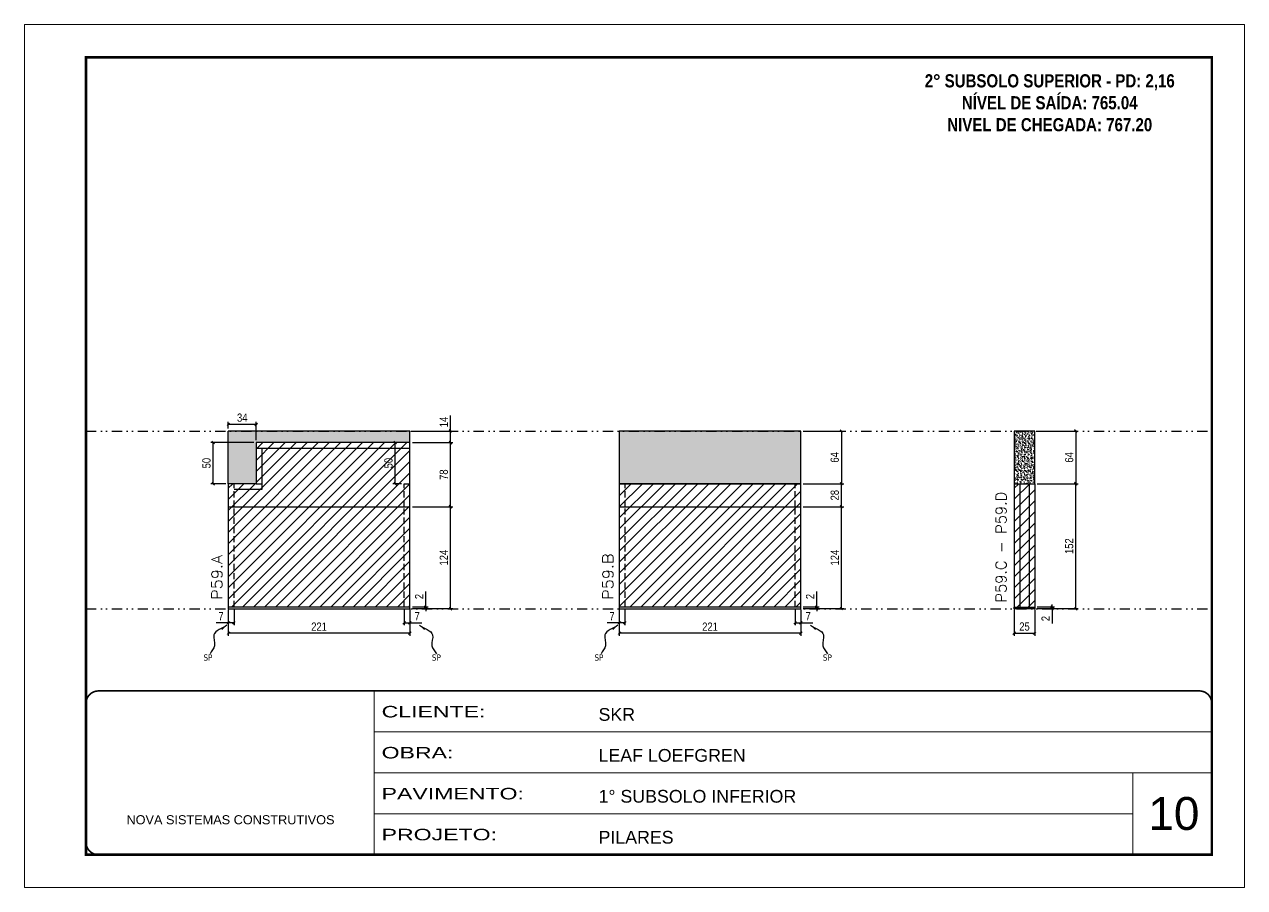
# Model space of a CAD drawing. Extents: x 14400 to 27878, y -21631 to 6985.
# Drawn here: x 16012 to 17497, y 3638 to 4688 of the extents above; entities that cross this region are included whole.
import ezdxf

# ---------------------------------------------------------------- set-up
doc = ezdxf.new("R2010")
doc.units = 0
for name, pattern in [('CONTINUO', [0]), ('DASHED', [0.75, 0.5, -0.25]), ('DIVIDE2', [0.625, 0.25, -0.125, 0, -0.125, 0, -0.125]), ('HIDDEN', [0.375, 0.25, -0.125])]:
    doc.linetypes.add(name, pattern=pattern)
for name, color, linetype, lineweight in [('CARIMBO', 255, 'Continuous', 9), ('Folhas', 255, 'Continuous', 9), ('Hachura', 251, 'Continuous', 9), ('SARRAFO DE PRESSAO', 251, 'DASHED', 9), ('Texto Seção', 7, 'Continuous', 15)]:
    doc.layers.add(name, color=color, linetype=linetype, lineweight=lineweight)
for name, color, linetype in [('COTA', 241, 'Continuous'), ('NOMENCLATURA', 7, 'Continuous'), ('Nível', 160, 'Continuous'), ('Painéis', 200, 'Continuous'), ('SARR_2.2x7', 40, 'Continuous'), ('Sarrafo de Pressão', 42, 'HIDDEN'), ('texto', 7, 'Continuous')]:
    doc.layers.add(name, color=color, linetype=linetype)
doc.styles.add('ARIAL', font='arial.ttf')
doc.styles.add('COTA TECNICA', font='techl___.ttf', dxfattribs={"height": 10})
doc.styles.add('COTA TECNICA-50', font='techl___.ttf', dxfattribs={"height": 10})
doc.styles.add('REGUA-120', font='ROMANS.shx', dxfattribs={"height": 15})
doc.styles.add('ROMANC', font='techb___.ttf', dxfattribs={"height": 2.5})
doc.styles.get("Standard").update_dxf_attribs({"font": 'arial.ttf'})
doc.styles.add('Tecnologia', font='')
doc.styles.get('Tecnologia').set_extended_font_data('Forgotten Futurist')
doc.dimstyles.new('COTA PAINEL-50', dxfattribs={"dimtxt": 10, "dimasz": 3, "dimexe": 3, "dimexo": 3, "dimgap": 3, "dimtad": 1, "dimdec": 1, "dimzin": 12, "dimdsep": 46, "dimtxsty": 'COTA TECNICA-50', "dimblk1": 'OBLIQUE', "dimblk2": 'OBLIQUE', "dimsah": 1, "dimcen": 0.9, "dimclrd": 4, "dimclre": 4, "dimclrt": 240, "dimadec": 1, "dimazin": 3, "dimtfac": 1, "dimtdec": 1, "dimtmove": 0, "dimatfit": 3, "dimfxl": 1, "dimtolj": 1, "dimtzin": 12, "dimarcsym": 0})
doc.dimstyles.new('PAINEL', dxfattribs={"dimtxt": 10, "dimasz": 3, "dimexe": 3, "dimexo": 3, "dimgap": 3, "dimtad": 1, "dimdec": 1, "dimzin": 12, "dimdsep": 46, "dimtxsty": 'COTA TECNICA', "dimblk1": 'OBLIQUE', "dimblk2": 'OBLIQUE', "dimsah": 1, "dimcen": 0.9, "dimclrd": 4, "dimclre": 4, "dimclrt": 240, "dimadec": 1, "dimazin": 3, "dimtfac": 1, "dimtdec": 1, "dimtmove": 0, "dimatfit": 3, "dimfxl": 1, "dimtolj": 1, "dimtzin": 12, "dimarcsym": 0})
doc.dimstyles.get("Standard").update_dxf_attribs({"dimtxt": 0.18, "dimasz": 0.18, "dimexe": 0.18, "dimexo": 0.0625, "dimgap": 0.09, "dimtad": 0, "dimtih": 1, "dimtoh": 1, "dimdec": 4, "dimzin": 0, "dimdsep": 46, "dimtxsty": 'Standard', "dimcen": 0.09, "dimadec": 0, "dimazin": 0, "dimtfac": 1, "dimtdec": 4, "dimtofl": 0, "dimtmove": 0, "dimatfit": 3, "dimfxl": 1, "dimtolj": 1, "dimtzin": 0, "dimarcsym": 0})

# ---------------------------------------------------------------- blocks, each defined once
blk = doc.blocks.new('9999999999')
at = {"color": 30, "linetype": 'CONTINUO'}
for p, q in [((98564.6, 34230.2), (98564.6, 34429.4)), ((98564.6, 34379.6), (99584, 34379.6)), ((98564.6, 34329.8), (99488, 34329.8)), ((99584, 34329.8), (99488, 34329.8)), ((99488, 34329.8), (99488, 34230.2)), ((98564.6, 34280), (99488, 34280))]:
    blk.add_line(p, q, dxfattribs=at)
at = {"color": 30, "linetype": 'CONTINUO', "const_width": 2}
blk.add_lwpolyline([(99584, 34230.2), (99584, 34414.4, 0.414214), (99569, 34429.4), (98229, 34429.4, 0.414214), (98214, 34414.4), (98214, 34245.2, 0.414214), (98229, 34230.2), (99584, 34230.2)], format="xyb", dxfattribs=at)
at = {"layer": 'Folhas'}
blk.add_lwpolyline([(98139, 34190.2), (99624, 34190.2), (99624, 35240.2), (98139, 35240.2)], close=True, dxfattribs=at)
at = {"layer": 'Folhas', "color": 30, "const_width": 3}
blk.add_lwpolyline([(98214, 34230.2), (99584, 34230.2), (99584, 35200.2), (98214, 35200.2)], close=True, dxfattribs=at)
at = {"color": 7, "linetype": 'Continuous', "ltscale": 5, "style": 'ARIAL'}
for s, height, p in [('SKR', 15.48, (98837.7, 34393.1)), ('LEAF LOEFGREN', 15.483, (98837.7, 34343.3)), ('1° SUBSOLO INFERIOR', 15.483, (98837.7, 34293.5)), ('NOVA SISTEMAS CONSTRUTIVOS', 11.059, (98263.2, 34267.2)), ('PILARES', 15.48, (98837.7, 34243.7))]:
    blk.add_text(s, height=height, dxfattribs=at).set_placement(p)
at = {"layer": 'Folhas', "color": 7, "style": 'Tecnologia', "width": 1.5}
for s, p in [('CLIENTE:', (98573.7, 34397.2)), ('OBRA:', (98573.7, 34347.3)), ('PAVIMENTO:', (98573.7, 34297.5)), ('PROJETO:', (98573.7, 34247.7))]:
    blk.add_text(s, height=14, dxfattribs=at).set_placement(p)
blk = doc.blocks.new('_Oblique')
at = {"color": 0, "linetype": 'ByBlock', "lineweight": -2}
blk.add_line((-0.5, -0.5), (0.5, 0.5), dxfattribs=at)
blk = doc.blocks.new('*D3287')
at = {"layer": 'COTA', "color": 4, "lineweight": -2, "transparency": 16777216}
for p, q in [((16260.1, 3975.9), (16260.1, 3944)), ((16481.1, 3975.9), (16481.1, 3944)), ((16481.1, 3947), (16260.1, 3947))]:
    blk.add_line(p, q, dxfattribs=at)
at = {"layer": 'Defpoints', "color": 0, "transparency": 16777216}
for p in [(16260.1, 3978.9), (16481.1, 3978.9), (16260.1, 3947)]:
    blk.add_point(p, dxfattribs=at)
at = {"layer": 'COTA', "color": 4, "lineweight": -2, "transparency": 16777216, "xscale": 3, "yscale": 3, "zscale": 3, "rotation": 180}
blk.add_blockref('_Oblique', (16260.1, 3947), dxfattribs=at)
at = {"layer": 'COTA', "color": 4, "lineweight": -2, "transparency": 16777216, "xscale": 3, "yscale": 3, "zscale": 3}
blk.add_blockref('_Oblique', (16481.1, 3947), dxfattribs=at)
at = {"layer": 'COTA', "color": 240, "transparency": 16777216, "insert": (16370.6, 3955), "char_height": 10, "attachment_point": 5, "style": 'COTA TECNICA'}
blk.add_mtext('\\A1;221', dxfattribs=at)
blk = doc.blocks.new('*D3288')
at = {"layer": 'COTA', "color": 4, "lineweight": -2, "transparency": 16777216}
for p, q in [((16474.1, 3975.9), (16474.1, 3956.6)), ((16481.1, 3973.9), (16481.1, 3956.6)), ((16474.1, 3959.6), (16481.1, 3959.6)), ((16481.1, 3959.6), (16495.8, 3959.6))]:
    blk.add_line(p, q, dxfattribs=at)
at = {"layer": 'Defpoints', "color": 0, "transparency": 16777216}
for p in [(16474.1, 3978.9), (16481.1, 3976.9), (16481.1, 3959.6)]:
    blk.add_point(p, dxfattribs=at)
at = {"layer": 'COTA', "color": 4, "lineweight": -2, "transparency": 16777216, "xscale": 3, "yscale": 3, "zscale": 3, "rotation": 180}
blk.add_blockref('_Oblique', (16474.1, 3959.6), dxfattribs=at)
at = {"layer": 'COTA', "color": 4, "lineweight": -2, "transparency": 16777216, "xscale": 3, "yscale": 3, "zscale": 3}
blk.add_blockref('_Oblique', (16481.1, 3959.6), dxfattribs=at)
at = {"layer": 'COTA', "color": 240, "transparency": 16777216, "insert": (16490, 3967.7), "char_height": 10, "attachment_point": 5, "style": 'COTA TECNICA-50'}
blk.add_mtext('\\A1;7', dxfattribs=at)
blk = doc.blocks.new('*D3289')
at = {"layer": 'COTA', "color": 4, "lineweight": -2, "transparency": 16777216}
for p, q in [((16260.1, 3973.9), (16260.1, 3956.6)), ((16267.1, 3975.9), (16267.1, 3956.6)), ((16260.1, 3959.6), (16245.4, 3959.6)), ((16267.1, 3959.6), (16260.1, 3959.6))]:
    blk.add_line(p, q, dxfattribs=at)
at = {"layer": 'Defpoints', "color": 0, "transparency": 16777216}
for p in [(16260.1, 3976.9), (16267.1, 3978.9), (16260.1, 3959.6)]:
    blk.add_point(p, dxfattribs=at)
at = {"layer": 'COTA', "color": 4, "lineweight": -2, "transparency": 16777216, "xscale": 3, "yscale": 3, "zscale": 3, "rotation": 180}
blk.add_blockref('_Oblique', (16260.1, 3959.6), dxfattribs=at)
at = {"layer": 'COTA', "color": 4, "lineweight": -2, "transparency": 16777216, "xscale": 3, "yscale": 3, "zscale": 3}
blk.add_blockref('_Oblique', (16267.1, 3959.6), dxfattribs=at)
at = {"layer": 'COTA', "color": 240, "transparency": 16777216, "insert": (16251.2, 3967.7), "char_height": 10, "attachment_point": 5, "style": 'COTA TECNICA-50'}
blk.add_mtext('\\A1;7', dxfattribs=at)
blk = doc.blocks.new('*D3290')
at = {"layer": 'COTA', "color": 4, "lineweight": -2, "transparency": 16777216}
for p, q in [((16500.4, 3978.9), (16500.4, 3997.7)), ((16484.1, 3978.9), (16503.4, 3978.9)), ((16484.1, 3976.9), (16503.4, 3976.9)), ((16500.4, 3976.9), (16500.4, 3978.9)), ((16500.4, 3976.9), (16500.4, 3973.9))]:
    blk.add_line(p, q, dxfattribs=at)
at = {"layer": 'Defpoints', "color": 0, "transparency": 16777216}
for p in [(16481.1, 3978.9), (16481.1, 3976.9), (16500.4, 3976.9)]:
    blk.add_point(p, dxfattribs=at)
at = {"layer": 'COTA', "color": 4, "lineweight": -2, "transparency": 16777216, "xscale": 3, "yscale": 3, "zscale": 3}
for p, rotation in [((16500.4, 3978.9), 270), ((16500.4, 3976.9), 90)]:
    blk.add_blockref('_Oblique', p, dxfattribs=dict(at, rotation=rotation))
at = {"layer": 'COTA', "color": 240, "transparency": 16777216, "insert": (16492.4, 3991.6), "char_height": 10, "attachment_point": 5, "rotation": 90, "style": 'COTA TECNICA-50'}
blk.add_mtext('\\A1;2', dxfattribs=at)
blk = doc.blocks.new('*D3291')
at = {"layer": 'COTA', "color": 4, "lineweight": -2, "transparency": 16777216}
for p, q in [((16484.1, 4178.9), (16533.5, 4178.9)), ((16530.5, 4100.9), (16530.5, 4178.9)), ((16484.1, 4100.9), (16533.5, 4100.9))]:
    blk.add_line(p, q, dxfattribs=at)
at = {"layer": 'Defpoints', "color": 0, "transparency": 16777216}
for p in [(16481.1, 4178.9), (16530.5, 4178.9), (16481.1, 4100.9)]:
    blk.add_point(p, dxfattribs=at)
at = {"layer": 'COTA', "color": 4, "lineweight": -2, "transparency": 16777216, "xscale": 3, "yscale": 3, "zscale": 3}
for p, rotation in [((16530.5, 4178.9), 90), ((16530.5, 4100.9), 270)]:
    blk.add_blockref('_Oblique', p, dxfattribs=dict(at, rotation=rotation))
at = {"layer": 'COTA', "color": 240, "transparency": 16777216, "insert": (16522.4, 4139.9), "char_height": 10, "attachment_point": 5, "rotation": 90, "style": 'COTA TECNICA-50'}
blk.add_mtext('\\A1;78', dxfattribs=at)
blk = doc.blocks.new('*D3300')
at = {"layer": 'COTA', "color": 4, "linetype": 'ByBlock', "lineweight": -2, "transparency": 16777216}
for p, q in [((16484.1, 4100.9), (16533.5, 4100.9)), ((16530.5, 3976.9), (16530.5, 4100.9)), ((16484.1, 3976.9), (16533.5, 3976.9))]:
    blk.add_line(p, q, dxfattribs=at)
at = {"layer": 'Defpoints', "color": 0, "linetype": 'ByBlock', "transparency": 16777216}
for p in [(16481.1, 4100.9), (16530.5, 4100.9), (16481.1, 3976.9)]:
    blk.add_point(p, dxfattribs=at)
at = {"layer": 'COTA', "color": 4, "linetype": 'ByBlock', "lineweight": -2, "transparency": 16777216, "xscale": 3, "yscale": 3, "zscale": 3}
for p, rotation in [((16530.5, 4100.9), 90), ((16530.5, 3976.9), 270)]:
    blk.add_blockref('_Oblique', p, dxfattribs=dict(at, rotation=rotation))
at = {"layer": 'COTA', "color": 240, "linetype": 'ByBlock', "transparency": 16777216, "insert": (16522.4, 4038.9), "char_height": 10, "attachment_point": 5, "rotation": 90, "style": 'COTA TECNICA'}
blk.add_mtext('\\A1;124', dxfattribs=at)
blk = doc.blocks.new('*D3301')
at = {"layer": 'COTA', "color": 4, "linetype": 'ByBlock', "lineweight": -2, "transparency": 16777216}
for p, q in [((16484.1, 4100.9), (16533.5, 4100.9)), ((16530.5, 3976.9), (16530.5, 4100.9)), ((16484.1, 3976.9), (16533.5, 3976.9))]:
    blk.add_line(p, q, dxfattribs=at)
at = {"layer": 'Defpoints', "color": 0, "linetype": 'ByBlock', "transparency": 16777216}
for p in [(16481.1, 4100.9), (16530.5, 4100.9), (16481.1, 3976.9)]:
    blk.add_point(p, dxfattribs=at)
at = {"layer": 'COTA', "color": 4, "linetype": 'ByBlock', "lineweight": -2, "transparency": 16777216, "xscale": 3, "yscale": 3, "zscale": 3}
for p, rotation in [((16530.5, 4100.9), 90), ((16530.5, 3976.9), 270)]:
    blk.add_blockref('_Oblique', p, dxfattribs=dict(at, rotation=rotation))
at = {"layer": 'COTA', "color": 240, "linetype": 'ByBlock', "transparency": 16777216, "insert": (16522.4, 4038.9), "char_height": 10, "attachment_point": 5, "rotation": 90, "style": 'COTA TECNICA'}
blk.add_mtext('\\A1;124', dxfattribs=at)
blk = doc.blocks.new('*D3292')
at = {"layer": 'COTA', "color": 4, "lineweight": -2, "transparency": 16777216}
for p, q in [((17216.6, 3975.9), (17216.6, 3944)), ((17241.6, 3975.9), (17241.6, 3944)), ((17216.6, 3947), (17241.6, 3947))]:
    blk.add_line(p, q, dxfattribs=at)
at = {"layer": 'Defpoints', "color": 0, "transparency": 16777216}
for p in [(17216.6, 3978.9), (17241.6, 3978.9), (17241.6, 3947)]:
    blk.add_point(p, dxfattribs=at)
at = {"layer": 'COTA', "color": 4, "lineweight": -2, "transparency": 16777216, "xscale": 3, "yscale": 3, "zscale": 3, "rotation": 180}
blk.add_blockref('_Oblique', (17216.6, 3947), dxfattribs=at)
at = {"layer": 'COTA', "color": 4, "lineweight": -2, "transparency": 16777216, "xscale": 3, "yscale": 3, "zscale": 3}
blk.add_blockref('_Oblique', (17241.6, 3947), dxfattribs=at)
at = {"layer": 'COTA', "color": 240, "transparency": 16777216, "insert": (17229.1, 3955.1), "char_height": 10, "attachment_point": 5, "style": 'COTA TECNICA'}
blk.add_mtext('\\A1;25', dxfattribs=at)
blk = doc.blocks.new('*D3293')
at = {"layer": 'COTA', "color": 4, "lineweight": -2, "transparency": 16777216}
for p, q in [((17262.8, 3978.9), (17262.8, 3981.9)), ((17244.6, 3978.9), (17265.8, 3978.9)), ((17244.6, 3976.9), (17265.8, 3976.9)), ((17262.8, 3978.9), (17262.8, 3976.9)), ((17262.8, 3976.9), (17262.8, 3958.7))]:
    blk.add_line(p, q, dxfattribs=at)
at = {"layer": 'Defpoints', "color": 0, "transparency": 16777216}
for p in [(17241.6, 3978.9), (17241.6, 3976.9), (17262.8, 3978.9)]:
    blk.add_point(p, dxfattribs=at)
at = {"layer": 'COTA', "color": 4, "lineweight": -2, "transparency": 16777216, "xscale": 3, "yscale": 3, "zscale": 3}
for p, rotation in [((17262.8, 3978.9), 270), ((17262.8, 3976.9), 90)]:
    blk.add_blockref('_Oblique', p, dxfattribs=dict(at, rotation=rotation))
at = {"layer": 'COTA', "color": 240, "transparency": 16777216, "insert": (17254.8, 3964.8), "char_height": 10, "attachment_point": 5, "rotation": 90, "style": 'COTA TECNICA-50'}
blk.add_mtext('\\A1;2', dxfattribs=at)
blk = doc.blocks.new('*D3294')
at = {"layer": 'COTA', "color": 4, "lineweight": -2, "transparency": 16777216}
for p, q in [((17244.6, 4128.9), (17294.6, 4128.9)), ((17291.6, 3976.9), (17291.6, 4128.9)), ((17244.6, 3976.9), (17294.6, 3976.9))]:
    blk.add_line(p, q, dxfattribs=at)
at = {"layer": 'Defpoints', "color": 0, "transparency": 16777216}
for p in [(17241.6, 4128.9), (17291.6, 4128.9), (17241.6, 3976.9)]:
    blk.add_point(p, dxfattribs=at)
at = {"layer": 'COTA', "color": 4, "lineweight": -2, "transparency": 16777216, "xscale": 3, "yscale": 3, "zscale": 3}
for p, rotation in [((17291.6, 4128.9), 90), ((17291.6, 3976.9), 270)]:
    blk.add_blockref('_Oblique', p, dxfattribs=dict(at, rotation=rotation))
at = {"layer": 'COTA', "color": 240, "transparency": 16777216, "insert": (17283.5, 4052.9), "char_height": 10, "attachment_point": 5, "rotation": 90, "style": 'COTA TECNICA-50'}
blk.add_mtext('\\A1;152', dxfattribs=at)
blk = doc.blocks.new('*D3295')
at = {"layer": 'COTA', "color": 4, "lineweight": -2, "transparency": 16777216}
for p, q in [((16735.9, 3975.9), (16735.9, 3944)), ((16956.9, 3975.9), (16956.9, 3944)), ((16956.9, 3947), (16735.9, 3947))]:
    blk.add_line(p, q, dxfattribs=at)
at = {"layer": 'Defpoints', "color": 0, "transparency": 16777216}
for p in [(16735.9, 3978.9), (16956.9, 3978.9), (16735.9, 3947)]:
    blk.add_point(p, dxfattribs=at)
at = {"layer": 'COTA', "color": 4, "lineweight": -2, "transparency": 16777216, "xscale": 3, "yscale": 3, "zscale": 3, "rotation": 180}
blk.add_blockref('_Oblique', (16735.9, 3947), dxfattribs=at)
at = {"layer": 'COTA', "color": 4, "lineweight": -2, "transparency": 16777216, "xscale": 3, "yscale": 3, "zscale": 3}
blk.add_blockref('_Oblique', (16956.9, 3947), dxfattribs=at)
at = {"layer": 'COTA', "color": 240, "transparency": 16777216, "insert": (16846.4, 3955), "char_height": 10, "attachment_point": 5, "style": 'COTA TECNICA'}
blk.add_mtext('\\A1;221', dxfattribs=at)
blk = doc.blocks.new('*D3296')
at = {"layer": 'COTA', "color": 4, "lineweight": -2, "transparency": 16777216}
for p, q in [((16949.9, 3975.9), (16949.9, 3956.6)), ((16956.9, 3973.9), (16956.9, 3956.6)), ((16949.9, 3959.6), (16956.9, 3959.6)), ((16956.9, 3959.6), (16971.7, 3959.6))]:
    blk.add_line(p, q, dxfattribs=at)
at = {"layer": 'Defpoints', "color": 0, "transparency": 16777216}
for p in [(16949.9, 3978.9), (16956.9, 3976.9), (16956.9, 3959.6)]:
    blk.add_point(p, dxfattribs=at)
at = {"layer": 'COTA', "color": 4, "lineweight": -2, "transparency": 16777216, "xscale": 3, "yscale": 3, "zscale": 3, "rotation": 180}
blk.add_blockref('_Oblique', (16949.9, 3959.6), dxfattribs=at)
at = {"layer": 'COTA', "color": 4, "lineweight": -2, "transparency": 16777216, "xscale": 3, "yscale": 3, "zscale": 3}
blk.add_blockref('_Oblique', (16956.9, 3959.6), dxfattribs=at)
at = {"layer": 'COTA', "color": 240, "transparency": 16777216, "insert": (16965.8, 3967.7), "char_height": 10, "attachment_point": 5, "style": 'COTA TECNICA-50'}
blk.add_mtext('\\A1;7', dxfattribs=at)
blk = doc.blocks.new('*D3297')
at = {"layer": 'COTA', "color": 4, "lineweight": -2, "transparency": 16777216}
for p, q in [((16735.9, 3973.9), (16735.9, 3956.6)), ((16742.9, 3975.9), (16742.9, 3956.6)), ((16735.9, 3959.6), (16721.2, 3959.6)), ((16742.9, 3959.6), (16735.9, 3959.6))]:
    blk.add_line(p, q, dxfattribs=at)
at = {"layer": 'Defpoints', "color": 0, "transparency": 16777216}
for p in [(16735.9, 3976.9), (16742.9, 3978.9), (16735.9, 3959.6)]:
    blk.add_point(p, dxfattribs=at)
at = {"layer": 'COTA', "color": 4, "lineweight": -2, "transparency": 16777216, "xscale": 3, "yscale": 3, "zscale": 3, "rotation": 180}
blk.add_blockref('_Oblique', (16735.9, 3959.6), dxfattribs=at)
at = {"layer": 'COTA', "color": 4, "lineweight": -2, "transparency": 16777216, "xscale": 3, "yscale": 3, "zscale": 3}
blk.add_blockref('_Oblique', (16742.9, 3959.6), dxfattribs=at)
at = {"layer": 'COTA', "color": 240, "transparency": 16777216, "insert": (16727.1, 3967.7), "char_height": 10, "attachment_point": 5, "style": 'COTA TECNICA-50'}
blk.add_mtext('\\A1;7', dxfattribs=at)
blk = doc.blocks.new('*D3298')
at = {"layer": 'COTA', "color": 4, "lineweight": -2, "transparency": 16777216}
for p, q in [((16976.2, 3978.9), (16976.2, 3997.7)), ((16959.9, 3978.9), (16979.2, 3978.9)), ((16959.9, 3976.9), (16979.2, 3976.9)), ((16976.2, 3976.9), (16976.2, 3978.9)), ((16976.2, 3976.9), (16976.2, 3973.9))]:
    blk.add_line(p, q, dxfattribs=at)
at = {"layer": 'Defpoints', "color": 0, "transparency": 16777216}
for p in [(16956.9, 3978.9), (16956.9, 3976.9), (16976.2, 3976.9)]:
    blk.add_point(p, dxfattribs=at)
at = {"layer": 'COTA', "color": 4, "lineweight": -2, "transparency": 16777216, "xscale": 3, "yscale": 3, "zscale": 3}
for p, rotation in [((16976.2, 3978.9), 270), ((16976.2, 3976.9), 90)]:
    blk.add_blockref('_Oblique', p, dxfattribs=dict(at, rotation=rotation))
at = {"layer": 'COTA', "color": 240, "transparency": 16777216, "insert": (16968.2, 3991.6), "char_height": 10, "attachment_point": 5, "rotation": 90, "style": 'COTA TECNICA-50'}
blk.add_mtext('\\A1;2', dxfattribs=at)
blk = doc.blocks.new('*D3299')
at = {"layer": 'COTA', "color": 4, "lineweight": -2, "transparency": 16777216}
for p, q in [((16959.9, 4128.9), (17009.3, 4128.9)), ((17006.3, 4100.9), (17006.3, 4128.9)), ((16959.9, 4100.9), (17009.3, 4100.9))]:
    blk.add_line(p, q, dxfattribs=at)
at = {"layer": 'Defpoints', "color": 0, "transparency": 16777216}
for p in [(16956.9, 4128.9), (17006.3, 4128.9), (16956.9, 4100.9)]:
    blk.add_point(p, dxfattribs=at)
at = {"layer": 'COTA', "color": 4, "lineweight": -2, "transparency": 16777216, "xscale": 3, "yscale": 3, "zscale": 3}
for p, rotation in [((17006.3, 4128.9), 90), ((17006.3, 4100.9), 270)]:
    blk.add_blockref('_Oblique', p, dxfattribs=dict(at, rotation=rotation))
at = {"layer": 'COTA', "color": 240, "transparency": 16777216, "insert": (16998.2, 4114.9), "char_height": 10, "attachment_point": 5, "rotation": 90, "style": 'COTA TECNICA-50'}
blk.add_mtext('\\A1;28', dxfattribs=at)
blk = doc.blocks.new('*D3302')
at = {"layer": 'COTA', "color": 4, "linetype": 'ByBlock', "lineweight": -2, "transparency": 16777216}
for p, q in [((16959.9, 4100.9), (17009.3, 4100.9)), ((17006.3, 3976.9), (17006.3, 4100.9)), ((16959.9, 3976.9), (17009.3, 3976.9))]:
    blk.add_line(p, q, dxfattribs=at)
at = {"layer": 'Defpoints', "color": 0, "linetype": 'ByBlock', "transparency": 16777216}
for p in [(16956.9, 4100.9), (17006.3, 4100.9), (16956.9, 3976.9)]:
    blk.add_point(p, dxfattribs=at)
at = {"layer": 'COTA', "color": 4, "linetype": 'ByBlock', "lineweight": -2, "transparency": 16777216, "xscale": 3, "yscale": 3, "zscale": 3}
for p, rotation in [((17006.3, 4100.9), 90), ((17006.3, 3976.9), 270)]:
    blk.add_blockref('_Oblique', p, dxfattribs=dict(at, rotation=rotation))
at = {"layer": 'COTA', "color": 240, "linetype": 'ByBlock', "transparency": 16777216, "insert": (16998.2, 4038.9), "char_height": 10, "attachment_point": 5, "rotation": 90, "style": 'COTA TECNICA'}
blk.add_mtext('\\A1;124', dxfattribs=at)
blk = doc.blocks.new('*D3303')
at = {"layer": 'COTA', "color": 4, "linetype": 'ByBlock', "lineweight": -2, "transparency": 16777216}
for p, q in [((16959.9, 4100.9), (17009.3, 4100.9)), ((17006.3, 3976.9), (17006.3, 4100.9)), ((16959.9, 3976.9), (17009.3, 3976.9))]:
    blk.add_line(p, q, dxfattribs=at)
at = {"layer": 'Defpoints', "color": 0, "linetype": 'ByBlock', "transparency": 16777216}
for p in [(16956.9, 4100.9), (17006.3, 4100.9), (16956.9, 3976.9)]:
    blk.add_point(p, dxfattribs=at)
at = {"layer": 'COTA', "color": 4, "linetype": 'ByBlock', "lineweight": -2, "transparency": 16777216, "xscale": 3, "yscale": 3, "zscale": 3}
for p, rotation in [((17006.3, 4100.9), 90), ((17006.3, 3976.9), 270)]:
    blk.add_blockref('_Oblique', p, dxfattribs=dict(at, rotation=rotation))
at = {"layer": 'COTA', "color": 240, "linetype": 'ByBlock', "transparency": 16777216, "insert": (16998.2, 4038.9), "char_height": 10, "attachment_point": 5, "rotation": 90, "style": 'COTA TECNICA'}
blk.add_mtext('\\A1;124', dxfattribs=at)
blk = doc.blocks.new('*D3304')
at = {"layer": 'COTA', "color": 4, "lineweight": -2, "transparency": 16777216}
for p, q in [((16959.9, 4192.9), (17009.3, 4192.9)), ((17006.3, 4192.9), (17006.3, 4128.9)), ((16959.9, 4128.9), (17009.3, 4128.9))]:
    blk.add_line(p, q, dxfattribs=at)
at = {"layer": 'Defpoints', "color": 0, "transparency": 16777216}
for p in [(16956.9, 4192.9), (16956.9, 4128.9), (17006.3, 4128.9)]:
    blk.add_point(p, dxfattribs=at)
at = {"layer": 'COTA', "color": 4, "lineweight": -2, "transparency": 16777216, "xscale": 3, "yscale": 3, "zscale": 3}
for p, rotation in [((17006.3, 4192.9), 90), ((17006.3, 4128.9), 270)]:
    blk.add_blockref('_Oblique', p, dxfattribs=dict(at, rotation=rotation))
at = {"layer": 'COTA', "color": 240, "transparency": 16777216, "insert": (16998.2, 4160.9), "char_height": 10, "attachment_point": 5, "rotation": 90, "style": 'COTA TECNICA'}
blk.add_mtext('\\A1;64', dxfattribs=at)
blk = doc.blocks.new('*D3305')
at = {"layer": 'COTA', "color": 4, "lineweight": -2, "transparency": 16777216}
for p, q in [((17244.6, 4192.9), (17294.6, 4192.9)), ((17291.6, 4192.9), (17291.6, 4128.9)), ((17244.6, 4128.9), (17294.6, 4128.9))]:
    blk.add_line(p, q, dxfattribs=at)
at = {"layer": 'Defpoints', "color": 0, "transparency": 16777216}
for p in [(17241.6, 4192.9), (17241.6, 4128.9), (17291.6, 4128.9)]:
    blk.add_point(p, dxfattribs=at)
at = {"layer": 'COTA', "color": 4, "lineweight": -2, "transparency": 16777216, "xscale": 3, "yscale": 3, "zscale": 3}
for p, rotation in [((17291.6, 4192.9), 90), ((17291.6, 4128.9), 270)]:
    blk.add_blockref('_Oblique', p, dxfattribs=dict(at, rotation=rotation))
at = {"layer": 'COTA', "color": 240, "transparency": 16777216, "insert": (17283.5, 4160.9), "char_height": 10, "attachment_point": 5, "rotation": 90, "style": 'COTA TECNICA'}
blk.add_mtext('\\A1;64', dxfattribs=at)
blk = doc.blocks.new('*D3306')
at = {"layer": 'COTA', "color": 4, "lineweight": -2, "transparency": 16777216}
for p, q in [((16530.5, 4192.9), (16530.5, 4212)), ((16484.1, 4192.9), (16533.5, 4192.9)), ((16530.5, 4178.9), (16530.5, 4192.9)), ((16484.1, 4178.9), (16533.5, 4178.9))]:
    blk.add_line(p, q, dxfattribs=at)
at = {"layer": 'Defpoints', "color": 0, "transparency": 16777216}
for p in [(16481.1, 4192.9), (16530.5, 4192.9), (16481.1, 4178.9)]:
    blk.add_point(p, dxfattribs=at)
at = {"layer": 'COTA', "color": 4, "lineweight": -2, "transparency": 16777216, "xscale": 3, "yscale": 3, "zscale": 3}
for p, rotation in [((16530.5, 4192.9), 90), ((16530.5, 4178.9), 270)]:
    blk.add_blockref('_Oblique', p, dxfattribs=dict(at, rotation=rotation))
at = {"layer": 'COTA', "color": 240, "transparency": 16777216, "insert": (16522.4, 4203.9), "char_height": 10, "attachment_point": 5, "rotation": 90, "style": 'COTA TECNICA'}
blk.add_mtext('\\A1;14', dxfattribs=at)
blk = doc.blocks.new('*D3307')
at = {"layer": 'COTA', "color": 4, "lineweight": -2, "transparency": 16777216}
for p, q in [((16260.1, 4195.9), (16260.1, 4204)), ((16294.1, 4181.9), (16294.1, 4204)), ((16294.1, 4201), (16260.1, 4201))]:
    blk.add_line(p, q, dxfattribs=at)
at = {"layer": 'Defpoints', "color": 0, "transparency": 16777216}
for p in [(16260.1, 4201), (16260.1, 4192.9), (16294.1, 4178.9)]:
    blk.add_point(p, dxfattribs=at)
at = {"layer": 'COTA', "color": 4, "lineweight": -2, "transparency": 16777216, "xscale": 3, "yscale": 3, "zscale": 3, "rotation": 180}
blk.add_blockref('_Oblique', (16260.1, 4201), dxfattribs=at)
at = {"layer": 'COTA', "color": 4, "lineweight": -2, "transparency": 16777216, "xscale": 3, "yscale": 3, "zscale": 3}
blk.add_blockref('_Oblique', (16294.1, 4201), dxfattribs=at)
at = {"layer": 'COTA', "color": 240, "transparency": 16777216, "insert": (16277.1, 4209.2), "char_height": 10, "attachment_point": 5, "style": 'COTA TECNICA'}
blk.add_mtext('\\A1;34', dxfattribs=at)
blk = doc.blocks.new('*D3308')
at = {"layer": 'COTA', "color": 4, "lineweight": -2, "transparency": 16777216}
for p, q in [((16291.1, 4178.9), (16238.7, 4178.9)), ((16241.7, 4128.9), (16241.7, 4178.9)), ((16257.1, 4128.9), (16238.7, 4128.9))]:
    blk.add_line(p, q, dxfattribs=at)
at = {"layer": 'Defpoints', "color": 0, "transparency": 16777216}
for p in [(16241.7, 4178.9), (16294.1, 4178.9), (16260.1, 4128.9)]:
    blk.add_point(p, dxfattribs=at)
at = {"layer": 'COTA', "color": 4, "lineweight": -2, "transparency": 16777216, "xscale": 3, "yscale": 3, "zscale": 3}
for p, rotation in [((16241.7, 4178.9), 90), ((16241.7, 4128.9), 270)]:
    blk.add_blockref('_Oblique', p, dxfattribs=dict(at, rotation=rotation))
at = {"layer": 'COTA', "color": 240, "transparency": 16777216, "insert": (16233.6, 4153.9), "char_height": 10, "attachment_point": 5, "rotation": 90, "style": 'COTA TECNICA'}
blk.add_mtext('\\A1;50', dxfattribs=at)
blk = doc.blocks.new('*D3309')
at = {"layer": 'COTA', "color": 4, "lineweight": -2, "transparency": 16777216}
for p, q in [((16471.1, 4178.9), (16460.2, 4178.9)), ((16463.2, 4128.9), (16463.2, 4178.9)), ((16471.1, 4128.9), (16460.2, 4128.9))]:
    blk.add_line(p, q, dxfattribs=at)
at = {"layer": 'Defpoints', "color": 0, "transparency": 16777216}
for p in [(16463.2, 4178.9), (16474.1, 4178.9), (16474.1, 4128.9)]:
    blk.add_point(p, dxfattribs=at)
at = {"layer": 'COTA', "color": 4, "lineweight": -2, "transparency": 16777216, "xscale": 3, "yscale": 3, "zscale": 3}
for p, rotation in [((16463.2, 4178.9), 90), ((16463.2, 4128.9), 270)]:
    blk.add_blockref('_Oblique', p, dxfattribs=dict(at, rotation=rotation))
at = {"layer": 'COTA', "color": 240, "transparency": 16777216, "insert": (16455.1, 4153.9), "char_height": 10, "attachment_point": 5, "rotation": 90, "style": 'COTA TECNICA'}
blk.add_mtext('\\A1;50', dxfattribs=at)

msp = doc.modelspace()

# ---------------------------------------------------------------- hatches: boundary and pattern name
at = {"layer": 'COTA'}
h = msp.add_hatch(dxfattribs=at)
h.set_pattern_fill('AR-CONC', color=256, scale=0.03)
h.paths.add_polyline_path([(16260.09, 4128.86), (16294.09, 4128.86), (16294.09, 4178.86), (16481.09, 4178.86), (16481.09, 4192.86), (16260.09, 4192.86)])
h = msp.add_hatch(dxfattribs=at)
h.set_pattern_fill('AR-CONC', color=256, scale=0.03)
h.set_pattern_definition([(50, (1598.5, -144), (5.4655401, -0.4781726), [0.5715, -6.2865]), (355, (1598.5, -144), (-1.0573026, 5.7317054), [0.4572, -5.0292175]), (100.451445, (1598.9555, -144.04), (4.4082374, 5.2535326), [0.4857003, -5.3427073]), (46.1842, (1598.5, -142.476), (8.1323712, -1.2612698), [0.85725, -9.42975]), (96.63556, (1599.178, -142.581), (7.122124, 7.4227837), [0.7285507, -8.0140682]), (351.18415, (1598.5, -142.476), (7.122124, 7.4227837), [0.685799, -7.543792]), (21, (1599.262, -142.857), (4.5484317, -3.067956), [0.5715, -6.2865]), (326, (1599.262, -142.857), (1.8540609, 5.525639), [0.4572, -5.0292]), (71.451445, (1599.641, -143.1127), (6.4024926, 2.457683), [0.4857003, -5.3426981]), (37.5, (1598.5, -144), (0.0926581, 2.53665117), [0, -4.96824, 0, -5.1054, 0, -5.04825]), (7.5, (1598.5, -144), (2.00458988, 3.00541724), [0, -2.91084, 0, -4.85394, 0, -1.92405]), (327.5, (1596.8007, -144), (4.06771786, -0.17186232), [0, -1.905, 0, -5.9436, 0, -7.8867]), (317.5, (1596.0387, -144), (4.44387544, 0.7627947), [0, -2.4765, 0, -3.94716, 0, -5.6007])])
h.paths.add_polyline_path([(16735.95, 4192.86), (16735.95, 4128.86), (16956.95, 4128.86), (16956.95, 4192.86)])
h = msp.add_hatch(dxfattribs=at)
h.set_pattern_fill('AR-CONC', color=256, scale=0.03)
h.set_pattern_definition([(50, (1598.5, -144), (5.4655401, -0.4781726), [0.5715, -6.2865]), (355, (1598.5, -144), (-1.0573026, 5.7317054), [0.4572, -5.0292175]), (100.451445, (1598.9555, -144.04), (4.4082374, 5.2535326), [0.4857003, -5.3427073]), (46.1842, (1598.5, -142.476), (8.1323712, -1.2612698), [0.85725, -9.42975]), (96.63556, (1599.178, -142.581), (7.122124, 7.4227837), [0.7285507, -8.0140682]), (351.18415, (1598.5, -142.476), (7.122124, 7.4227837), [0.685799, -7.543792]), (21, (1599.262, -142.857), (4.5484317, -3.067956), [0.5715, -6.2865]), (326, (1599.262, -142.857), (1.8540609, 5.525639), [0.4572, -5.0292]), (71.451445, (1599.641, -143.1127), (6.4024926, 2.457683), [0.4857003, -5.3426981]), (37.5, (1598.5, -144), (0.0926581, 2.53665117), [0, -4.96824, 0, -5.1054, 0, -5.04825]), (7.5, (1598.5, -144), (2.00458988, 3.00541724), [0, -2.91084, 0, -4.85394, 0, -1.92405]), (327.5, (1596.8007, -144), (4.06771786, -0.17186232), [0, -1.905, 0, -5.9436, 0, -7.8867]), (317.5, (1596.0387, -144), (4.44387544, 0.7627947), [0, -2.4765, 0, -3.94716, 0, -5.6007])])
h.paths.add_polyline_path([(17241.59, 4192.86), (17216.59, 4192.86), (17216.59, 4128.86), (17241.59, 4128.86)])
at = {"layer": 'Hachura', "linetype": 'ByBlock'}
h = msp.add_hatch(dxfattribs=at)
h.set_pattern_fill('ANSI31', color=256, scale=3)
h.paths.add_polyline_path([(16294.09, 4178.86), (16294.09, 4128.86), (16260.09, 4128.86), (16260.09, 4100.86), (16481.09, 4100.86), (16481.09, 4178.86)])
h.paths.add_polyline_path([(16481.09, 3978.86), (16481.09, 4100.86), (16260.09, 4100.86), (16260.09, 3978.86)])
h = msp.add_hatch(dxfattribs=at)
h.set_pattern_fill('ANSI31', color=256, scale=3)
h.paths.add_polyline_path([(16735.95, 4100.86), (16735.95, 3978.86), (16956.95, 3978.86), (16956.95, 4100.86)])
h.paths.add_polyline_path([(16735.95, 4128.86), (16735.95, 4100.86), (16956.95, 4100.86), (16956.95, 4128.86)])
h = msp.add_hatch(dxfattribs=at)
h.set_pattern_fill('ANSI31', color=256, scale=3)
h.paths.add_polyline_path([(17216.59, 3978.86), (17241.59, 3978.86), (17241.59, 4128.86), (17216.59, 4128.86)])

# ---------------------------------------------------------------- linework, layer by layer
at = {"layer": 'COTA'}
for p, q in [((16481.09, 4192.86), (16260.09, 4192.86)), ((16260.09, 4128.86), (16260.09, 4192.86)), ((16481.09, 4178.86), (16481.09, 4192.86)), ((16294.09, 4128.86), (16301.09, 4128.86)), ((16301.09, 4128.86), (16301.09, 4121.86)), ((16474.09, 4128.86), (16481.09, 4128.86))]:
    msp.add_line(p, q, dxfattribs=at)
for points in [[(16735.95, 4128.86), (16956.95, 4128.86), (16956.95, 4192.86), (16735.95, 4192.86)], [(17216.59, 4128.86), (17241.59, 4128.86), (17241.59, 4192.86), (17216.59, 4192.86)]]:
    msp.add_lwpolyline(points, close=True, dxfattribs=at)
at = {"layer": 'Nível', "color": 4, "linetype": 'DIVIDE2', "ltscale": 50}
for p, q in [((16086.97, 4192.86), (17456.97, 4192.86)), ((16086.97, 3976.86), (17456.97, 3976.86))]:
    msp.add_line(p, q, dxfattribs=at)
at = {"layer": 'Painéis'}
for p, q in [((16481.09, 4178.86), (16294.09, 4178.86)), ((16294.09, 4178.86), (16294.09, 4128.86)), ((16481.09, 3978.86), (16481.09, 4178.86)), ((16260.09, 4128.86), (16260.09, 3978.86)), ((16294.09, 4128.86), (16260.09, 4128.86)), ((16735.95, 4128.86), (16735.95, 3978.86)), ((16956.95, 4128.86), (16735.95, 4128.86)), ((16956.95, 3978.86), (16956.95, 4128.86)), ((17216.59, 4128.86), (17241.59, 4128.86)), ((17216.59, 4128.84), (17216.59, 3978.86)), ((17241.59, 4128.84), (17241.59, 3978.86)), ((16260.09, 4100.86), (16481.09, 4100.86)), ((16735.95, 4100.86), (16956.95, 4100.86)), ((17216.59, 3978.86), (17241.59, 3978.86)), ((17216.59, 3978.86), (17241.59, 3978.86)), ((17216.59, 3976.86), (17216.59, 3978.86)), ((17241.59, 3976.86), (17216.59, 3976.86)), ((17241.59, 3978.86), (17241.59, 3976.86))]:
    msp.add_line(p, q, dxfattribs=at)
for points in [[(16481.09, 3978.86), (16260.09, 3978.86), (16260.09, 3976.86), (16481.09, 3976.86)], [(16956.95, 3978.86), (16735.95, 3978.86), (16735.95, 3976.86), (16956.95, 3976.86)]]:
    msp.add_lwpolyline(points, close=True, dxfattribs=at)
at = {"layer": 'SARR_2.2x7'}
for p, q in [((16481.09, 4171.86), (16294.09, 4171.86)), ((16301.09, 4171.86), (16301.09, 4128.86)), ((17223.59, 4128.86), (17223.59, 3978.86)), ((17234.59, 4128.86), (17234.59, 3978.86)), ((16301.09, 4121.86), (16267.09, 4121.86))]:
    msp.add_line(p, q, dxfattribs=at)
at = {"layer": 'Sarrafo de Pressão', "ltscale": 30}
for p, q in [((16267.09, 4100.86), (16267.09, 4128.86)), ((16474.09, 4100.86), (16474.09, 4128.86)), ((16742.95, 4100.86), (16742.95, 4128.86)), ((16949.95, 4100.86), (16949.95, 4128.86)), ((16267.09, 3978.86), (16267.09, 4100.86)), ((16474.09, 3978.86), (16474.09, 4100.86)), ((16742.95, 3978.86), (16742.95, 4100.86)), ((16949.95, 3978.86), (16949.95, 4100.86))]:
    msp.add_line(p, q, dxfattribs=at)

# ---------------------------------------------------------------- block references
at = {"layer": 'SARRAFO DE PRESSAO', "color": 6, "linetype": 'ByBlock'}
msp.add_blockref('9999999999', (-82127.01, -30552.63), dxfattribs=at)

# ---------------------------------------------------------------- texts
at = {"layer": 'CARIMBO', "style": 'ARIAL'}
msp.add_text('10', height=40, dxfattribs=at).set_placement((17379.83, 3707.72))
at = {"layer": 'NOMENCLATURA', "color": 2, "insert": (17259.81, 4653.64), "char_height": 16, "attachment_point": 2, "style": 'ROMANC'}
msp.add_mtext_dynamic_manual_height_columns('\\P2° SUBSOLO SUPERIOR - PD: 2,16\\PNÍVEL DE SAÍDA: 765.04\\PNIVEL DE CHEGADA: 767.20', width=432.3511, gutter_width=1, heights=[0], dxfattribs=at)
at = {"layer": 'texto', "color": 0, "char_height": 7.5, "attachment_point": 5}
for insert in [(16235.32, 3917.37), (16513.34, 3917.37), (16711.17, 3917.37), (16989.2, 3917.37)]:
    msp.add_mtext('{\\fTahoma|b0|i0|c0|p34;\\C4;SP}', dxfattribs=dict(at, insert=insert))
at = {"layer": 'Texto Seção', "style": 'REGUA-120', "width": 1.1}
for s, p in [('P59.A', (16252.84, 3987.62)), ('P59.B', (16728.7, 3987.62))]:
    msp.add_text(s, height=13, rotation=90, dxfattribs=at).set_placement(p)
at = {"layer": 'Texto Seção', "insert": (17207.14, 3984.27), "char_height": 13, "width": 370.6998, "attachment_point": 7, "rotation": 90, "style": 'REGUA-120'}
msp.add_mtext('P59.C - P59.D', dxfattribs=at)

# ---------------------------------------------------------------- dimensions: what is measured, and where the dimension line sits
at = {"layer": 'COTA'}
for base, p1, p2, dimstyle, picture, middle in [((16260.09, 4200.98), (16294.09, 4178.86), (16260.09, 4192.86), 'PAINEL', '*D3307', (16277.09, 4209.2)), ((16481.09, 3959.62), (16474.09, 3978.86), (16481.09, 3976.86), 'COTA PAINEL-50', '*D3288', (16489.96, 3967.69)), ((16956.95, 3959.62), (16949.95, 3978.86), (16956.95, 3976.86), 'COTA PAINEL-50', '*D3296', (16965.81, 3967.69))]:
    dim = msp.add_linear_dim(base=base, p1=p1, p2=p2, dimstyle=dimstyle, dxfattribs=at)
    dim.commit()
    dim.dimension.update_dxf_attribs({"geometry": picture, "text_midpoint": middle})
for base, p1, p2, angle, dimstyle, picture, middle in [((16530.46, 4192.86), (16481.09, 4178.86), (16481.09, 4192.86), 90, 'PAINEL', '*D3306', (16522.39, 4203.92)), ((17006.32, 4128.86), (16956.95, 4192.86), (16956.95, 4128.86), 90, 'PAINEL', '*D3304', (16998.21, 4160.86)), ((17291.58, 4128.86), (17241.59, 4192.86), (17241.59, 4128.86), 90, 'PAINEL', '*D3305', (17283.48, 4160.86)), ((16241.66, 4178.86), (16260.09, 4128.86), (16294.09, 4178.86), 90, 'PAINEL', '*D3308', (16233.55, 4153.86)), ((16463.17, 4178.86), (16474.09, 4128.86), (16474.09, 4178.86), 90, 'PAINEL', '*D3309', (16455.06, 4153.86)), ((16530.46, 4178.86), (16481.09, 4100.86), (16481.09, 4178.86), 90, 'COTA PAINEL-50', '*D3291', (16522.37, 4139.86)), ((17006.32, 4128.86), (16956.95, 4100.86), (16956.95, 4128.86), 90, 'COTA PAINEL-50', '*D3299', (16998.22, 4114.86)), ((17291.58, 4128.86), (17241.59, 3976.86), (17241.59, 4128.86), 90, 'COTA PAINEL-50', '*D3294', (17283.47, 4052.86)), ((16260.09, 3959.62), (16267.09, 3978.86), (16260.09, 3976.86), 180, 'COTA PAINEL-50', '*D3289', (16251.23, 3967.69)), ((16735.95, 3959.62), (16742.95, 3978.86), (16735.95, 3976.86), 180, 'COTA PAINEL-50', '*D3297', (16727.08, 3967.69))]:
    dim = msp.add_linear_dim(base=base, p1=p1, p2=p2, angle=angle, dimstyle=dimstyle, dxfattribs=at)
    dim.commit()
    dim.dimension.update_dxf_attribs({"geometry": picture, "text_midpoint": middle})
at = {"layer": 'COTA', "linetype": 'ByBlock'}
for p1, p2, picture, middle in [((16481.09, 3976.86), (16481.09, 4100.86), '*D3300', (16522.39, 4038.86)), ((16481.09, 3976.86), (16481.09, 4100.86), '*D3301', (16522.39, 4038.86)), ((16956.95, 3976.86), (16956.95, 4100.86), '*D3302', (16998.24, 4038.86)), ((16956.95, 3976.86), (16956.95, 4100.86), '*D3303', (16998.24, 4038.86))]:
    dim = msp.add_aligned_dim(p1=p1, p2=p2, distance=-49.37, dimstyle='PAINEL', dxfattribs=at)
    dim.commit()
    dim.dimension.update_dxf_attribs({"geometry": picture, "text_midpoint": middle})
at = {"layer": 'COTA'}
for base, p1, p2, picture, middle in [((16500.35, 3976.86), (16481.09, 3978.86), (16481.09, 3976.86), '*D3290', (16500.35, 3991.61)), ((16976.21, 3976.86), (16956.95, 3978.86), (16956.95, 3976.86), '*D3298', (16976.21, 3991.61)), ((17262.79, 3978.86), (17241.59, 3976.86), (17241.59, 3978.86), '*D3293', (17262.79, 3964.8))]:
    dim = msp.add_linear_dim(base=base, p1=p1, p2=p2, angle=90, dimstyle='COTA PAINEL-50', dxfattribs=at)
    dim.commit()
    dim.dimension.update_dxf_attribs({"geometry": picture, "text_midpoint": middle, "dimtype": 160})
for base, p1, p2, picture, middle in [((16260.09, 3946.97), (16481.09, 3978.86), (16260.09, 3978.86), '*D3287', (16370.59, 3955.02)), ((16735.95, 3946.97), (16956.95, 3978.86), (16735.95, 3978.86), '*D3295', (16846.45, 3955.02))]:
    dim = msp.add_linear_dim(base=base, p1=p1, p2=p2, angle=180, dimstyle='PAINEL', override={"dimarcsym": 2}, dxfattribs=at)
    dim.commit()
    dim.dimension.update_dxf_attribs({"geometry": picture, "text_midpoint": middle})
dim = msp.add_linear_dim(base=(17241.59, 3946.97), p1=(17216.59, 3978.86), p2=(17241.59, 3978.86), dimstyle='PAINEL', override={"dimarcsym": 2}, dxfattribs=at)
dim.commit()
dim.dimension.update_dxf_attribs({"geometry": '*D3292', "text_midpoint": (17229.09, 3955.08)})

# ---------------------------------------------------------------- leaders
at = {"layer": 'COTA', "path_type": 1}
for points in [[(16258.26, 3956.68), (16242.48, 3944.84), (16243.4, 3931.84), (16237.85, 3922.06)], [(16492.92, 3956.68), (16508.71, 3944.84), (16507.78, 3931.84), (16513.33, 3922.06)], [(16734.12, 3956.68), (16718.33, 3944.84), (16719.26, 3931.84), (16713.71, 3922.06)], [(16968.78, 3956.68), (16984.56, 3944.84), (16983.64, 3931.84), (16989.19, 3922.06)]]:
    msp.add_leader(points, dimstyle='Standard', override={"dimasz": 8}, dxfattribs=at)

doc.saveas('drawing.dxf')
